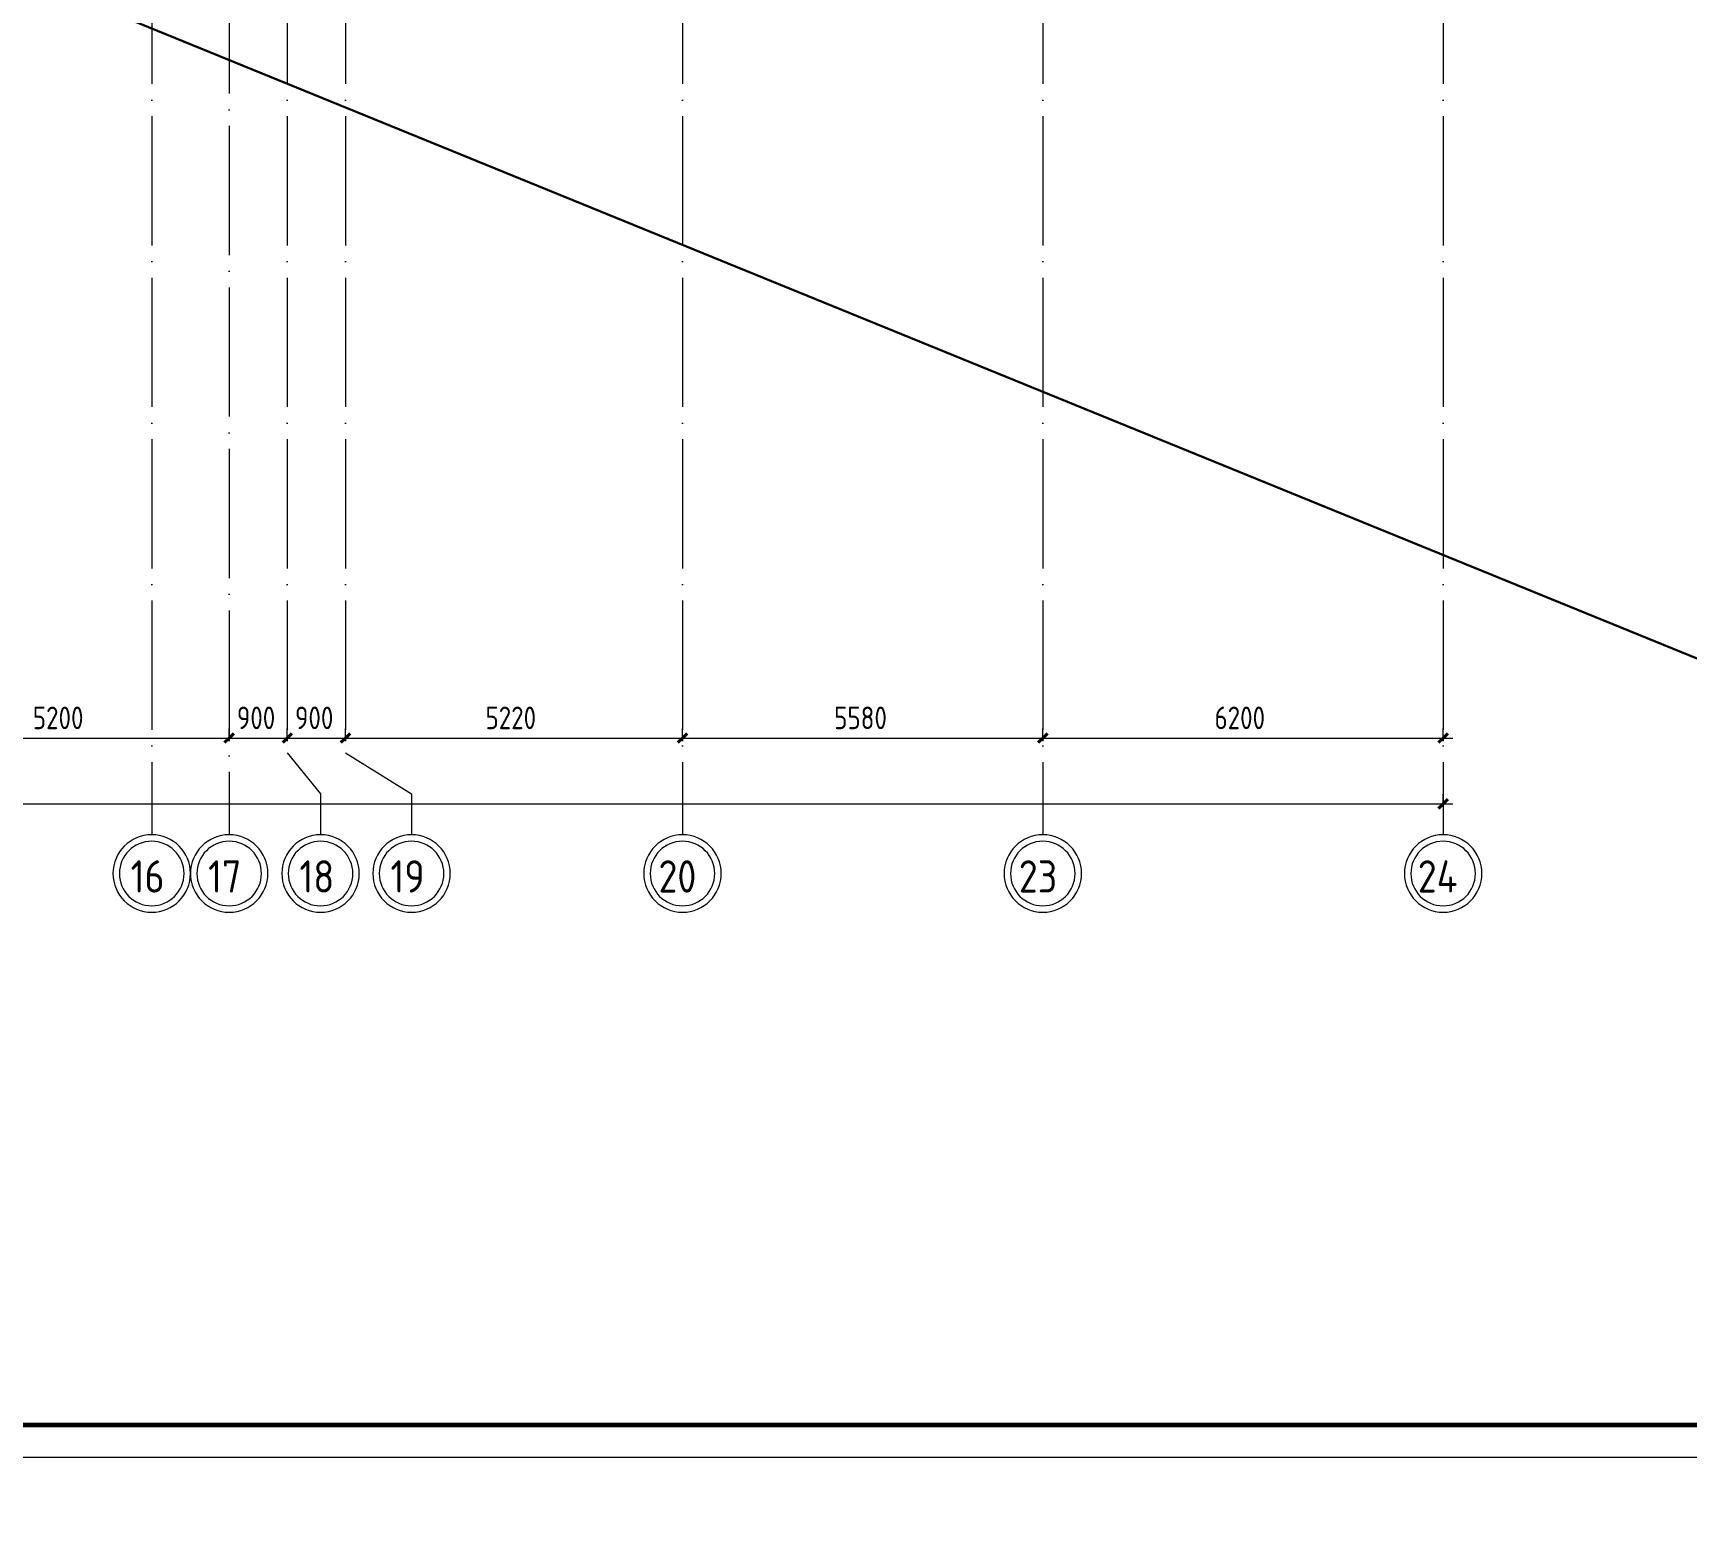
# Model space of a CAD drawing. Header units: millimetres. Extents: x -325553 to 627452, y -28539 to 738858.
# Drawn here: x -20496 to 5117, y 588301 to 611353 of the extents above; entities that cross this region are included whole.
import ezdxf

# ---------------------------------------------------------------- set-up
doc = ezdxf.new("R2010")
doc.units = ezdxf.units.MM
doc.linetypes.add('ADSK_Линия сетки', pattern=[25, 20, -2.5, 0, -2.5])
for name, color, linetype, lineweight in [('RC-Линии_связи-Адресные', 5, 'Continuous', 30), ('Оси', 252, 'Continuous', 9), ('ОФ_рамка', 8, 'Continuous', 60), ('Размеры', 7, 'Continuous', 9)]:
    doc.layers.add(name, color=color, linetype=linetype, lineweight=lineweight)
doc.styles.add('GOST Common_2', font='', dxfattribs={"width": 0.9, "height": 250})
doc.styles.add('GOST Common_4', font='', dxfattribs={"height": 7})
doc.styles.get('GOST Common_2').set_extended_font_data('GOST type B')
doc.styles.get('GOST Common_4').set_extended_font_data('GOST 2.304 type A')

# ---------------------------------------------------------------- blocks, each defined once
blk = doc.blocks.new('1 этаж')
at = {"layer": 'Оси', "color": 251, "linetype": 'ADSK_Линия сетки', "ltscale": 100, "true_color": 0x636466}
for p, q in [((-16656, 32207), (-16656, -33770)), ((-17856, -2644), (-17856, -33770)), ((-15756, -2644), (-15756, -32500)), ((-14856, -2644), (-14856, -32500)), ((-9636, -2644), (-9636, -33770)), ((-4056, -2644), (-4056, -33770)), ((2144, -2644), (2144, -33770))]:
    blk.add_line(p, q, dxfattribs=at)
at = {"layer": 'Оси', "color": 251, "ltscale": 100, "true_color": 0x636466}
for p, q in [((-15756, -32500), (-15241, -33135)), ((-14856, -32500), (-13832, -33135)), ((-15241, -33135), (-15241, -33770)), ((-13832, -33135), (-13832, -33770))]:
    blk.add_line(p, q, dxfattribs=at)
at = {"layer": 'Оси', "color": 251, "lineweight": 20, "true_color": 0x636466}
for centre, radius, start, end in [((-17856, -34370), 600, 0, 180), ((-16656, -34370), 600, 0, 180), ((-15241, -34370), 600, 0, 180), ((-13832, -34370), 600, 0, 180), ((-9636, -34370), 600, 0, 180), ((-4056, -34370), 600, 0, 180), ((2144, -34370), 600, 0, 180), ((-17856, -34370), 500, 0, 180), ((-16656, -34370), 500, 0, 180), ((-15241, -34370), 500, 0, 180), ((-13832, -34370), 500, 0, 180), ((-9636, -34370), 500, 0, 180), ((-4056, -34370), 500, 0, 180), ((2144, -34370), 500, 0, 180), ((-17856, -34370), 600, 180, 0), ((-17856, -34370), 500, 180, 0), ((-16656, -34370), 600, 180, 0), ((-16656, -34370), 500, 180, 0), ((-15241, -34370), 600, 180, 0), ((-15241, -34370), 500, 180, 0), ((-13832, -34370), 600, 180, 0), ((-13832, -34370), 500, 180, 0), ((-9636, -34370), 600, 180, 0), ((-9636, -34370), 500, 180, 0), ((-4056, -34370), 600, 180, 0), ((-4056, -34370), 500, 180, 0), ((2144, -34370), 600, 180, 0), ((2144, -34370), 500, 180, 0)]:
    blk.add_arc(centre, radius, start, end, dxfattribs=at)
at = {"layer": 'Размеры', "color": 251, "lineweight": 20, "true_color": 0x636466}
for p, q in [((-16656, -32273), (-16656, -32123)), ((-16656, -32273), (-16656, -32123)), ((-15756, -32273), (-15756, -32123)), ((-15756, -32273), (-15756, -32123)), ((-14856, -32273), (-14856, -32123)), ((-14856, -32273), (-14856, -32123)), ((-9636, -32273), (-9636, -32123)), ((-9636, -32273), (-9636, -32123)), ((-4056, -32273), (-4056, -32123)), ((-4056, -32273), (-4056, -32123)), ((2144, -32273), (2144, -32123)), ((-21856, -32273), (-16656, -32273)), ((-16656, -32273), (-16656, -32323)), ((-16656, -32273), (-15756, -32273)), ((-16656, -32273), (-16656, -32323)), ((-15756, -32273), (-15756, -32323)), ((-15756, -32273), (-14856, -32273)), ((-15756, -32273), (-15756, -32323)), ((-14856, -32273), (-14856, -32323)), ((-14856, -32273), (-9636, -32273)), ((-14856, -32273), (-14856, -32323)), ((-9636, -32273), (-9636, -32323)), ((-9636, -32273), (-4056, -32273)), ((-9636, -32273), (-9636, -32323)), ((-4056, -32273), (-4056, -32323)), ((-4056, -32273), (2294, -32273)), ((-4056, -32273), (-4056, -32323)), ((2144, -32273), (2144, -32323)), ((-65606, -33291), (2294, -33291)), ((2144, -33291), (2144, -33141)), ((2144, -33291), (2144, -33341))]:
    blk.add_line(p, q, dxfattribs=at)
at = {"layer": 'Размеры', "color": 251, "lineweight": 40, "true_color": 0x636466}
for p, q in [((-16656, -32273), (-16585, -32202)), ((-16656, -32273), (-16585, -32202)), ((-15756, -32273), (-15685, -32202)), ((-15756, -32273), (-15685, -32202)), ((-14856, -32273), (-14785, -32202)), ((-14856, -32273), (-14785, -32202)), ((-9636, -32273), (-9565, -32202)), ((-9636, -32273), (-9565, -32202)), ((-4056, -32273), (-3985, -32202)), ((-4056, -32273), (-3985, -32202)), ((2144, -32273), (2215, -32202)), ((-16656, -32273), (-16727, -32343)), ((-16656, -32273), (-16727, -32343)), ((-15756, -32273), (-15827, -32343)), ((-15756, -32273), (-15827, -32343)), ((-14856, -32273), (-14927, -32343)), ((-14856, -32273), (-14927, -32343)), ((-9636, -32273), (-9707, -32343)), ((-9636, -32273), (-9707, -32343)), ((-4056, -32273), (-4127, -32343)), ((-4056, -32273), (-4127, -32343)), ((2144, -32273), (2073, -32343)), ((2144, -33291), (2073, -33361)), ((2144, -33291), (2215, -33220))]:
    blk.add_line(p, q, dxfattribs=at)
at = {"layer": 'Оси', "color": 251, "true_color": 0x636466, "style": 'GOST Common_2', "width": 0.9}
for s, p in [('16', (-18183, -34665)), ('17', (-16983, -34665)), ('18', (-15568, -34665)), ('19', (-14159, -34665)), ('20', (-10008, -34665)), ('23', (-4428, -34665)), ('24', (1751, -34665))]:
    blk.add_text(s, height=500, dxfattribs=at).set_placement(p)
at = {"layer": 'Размеры', "color": 251, "lineweight": 20, "true_color": 0x636466, "char_height": 350, "attachment_point": 1, "line_spacing_factor": 1.022761, "style": 'GOST Common_4'}
for s, insert, width in [('5200', (-19697, -31785), 1059.58), ('900', (-16537, -31785), 794.69), ('900', (-15637, -31785), 794.69), ('5220', (-12687, -31785), 1059.58), ('5580', (-7287, -31785), 1059.58), ('6200', (-1397, -31785), 1059.58)]:
    blk.add_mtext(s, dxfattribs=dict(at, insert=insert, width=width))
blk = doc.blocks.new('А0')
at = {"layer": 'ОФ_рамка', "color": 0, "linetype": 'Continuous', "ltscale": 100}
blk.add_lwpolyline([(224168, -393217), (340568, -393217)], dxfattribs=at)
at = {"layer": 'ОФ_рамка', "color": 0, "linetype": 'Continuous', "lineweight": 5, "ltscale": 100}
blk.add_lwpolyline([(222168, -393717), (341068, -393717)], dxfattribs=at)

msp = doc.modelspace()

# ---------------------------------------------------------------- linework, layer by layer
at = {"layer": 'RC-Линии_связи-Адресные'}
msp.add_line((-300641.8, 726411.4), (580163.7, 367247), dxfattribs=at)

# ---------------------------------------------------------------- block references
msp.add_blockref('1 этаж', (-802.7, 632710.4))
at = {"layer": 'ОФ_рамка', "color": 0, "lineweight": -2}
msp.add_blockref('А0', (-310404.3, 983019), dxfattribs=at)

doc.saveas('drawing.dxf')
